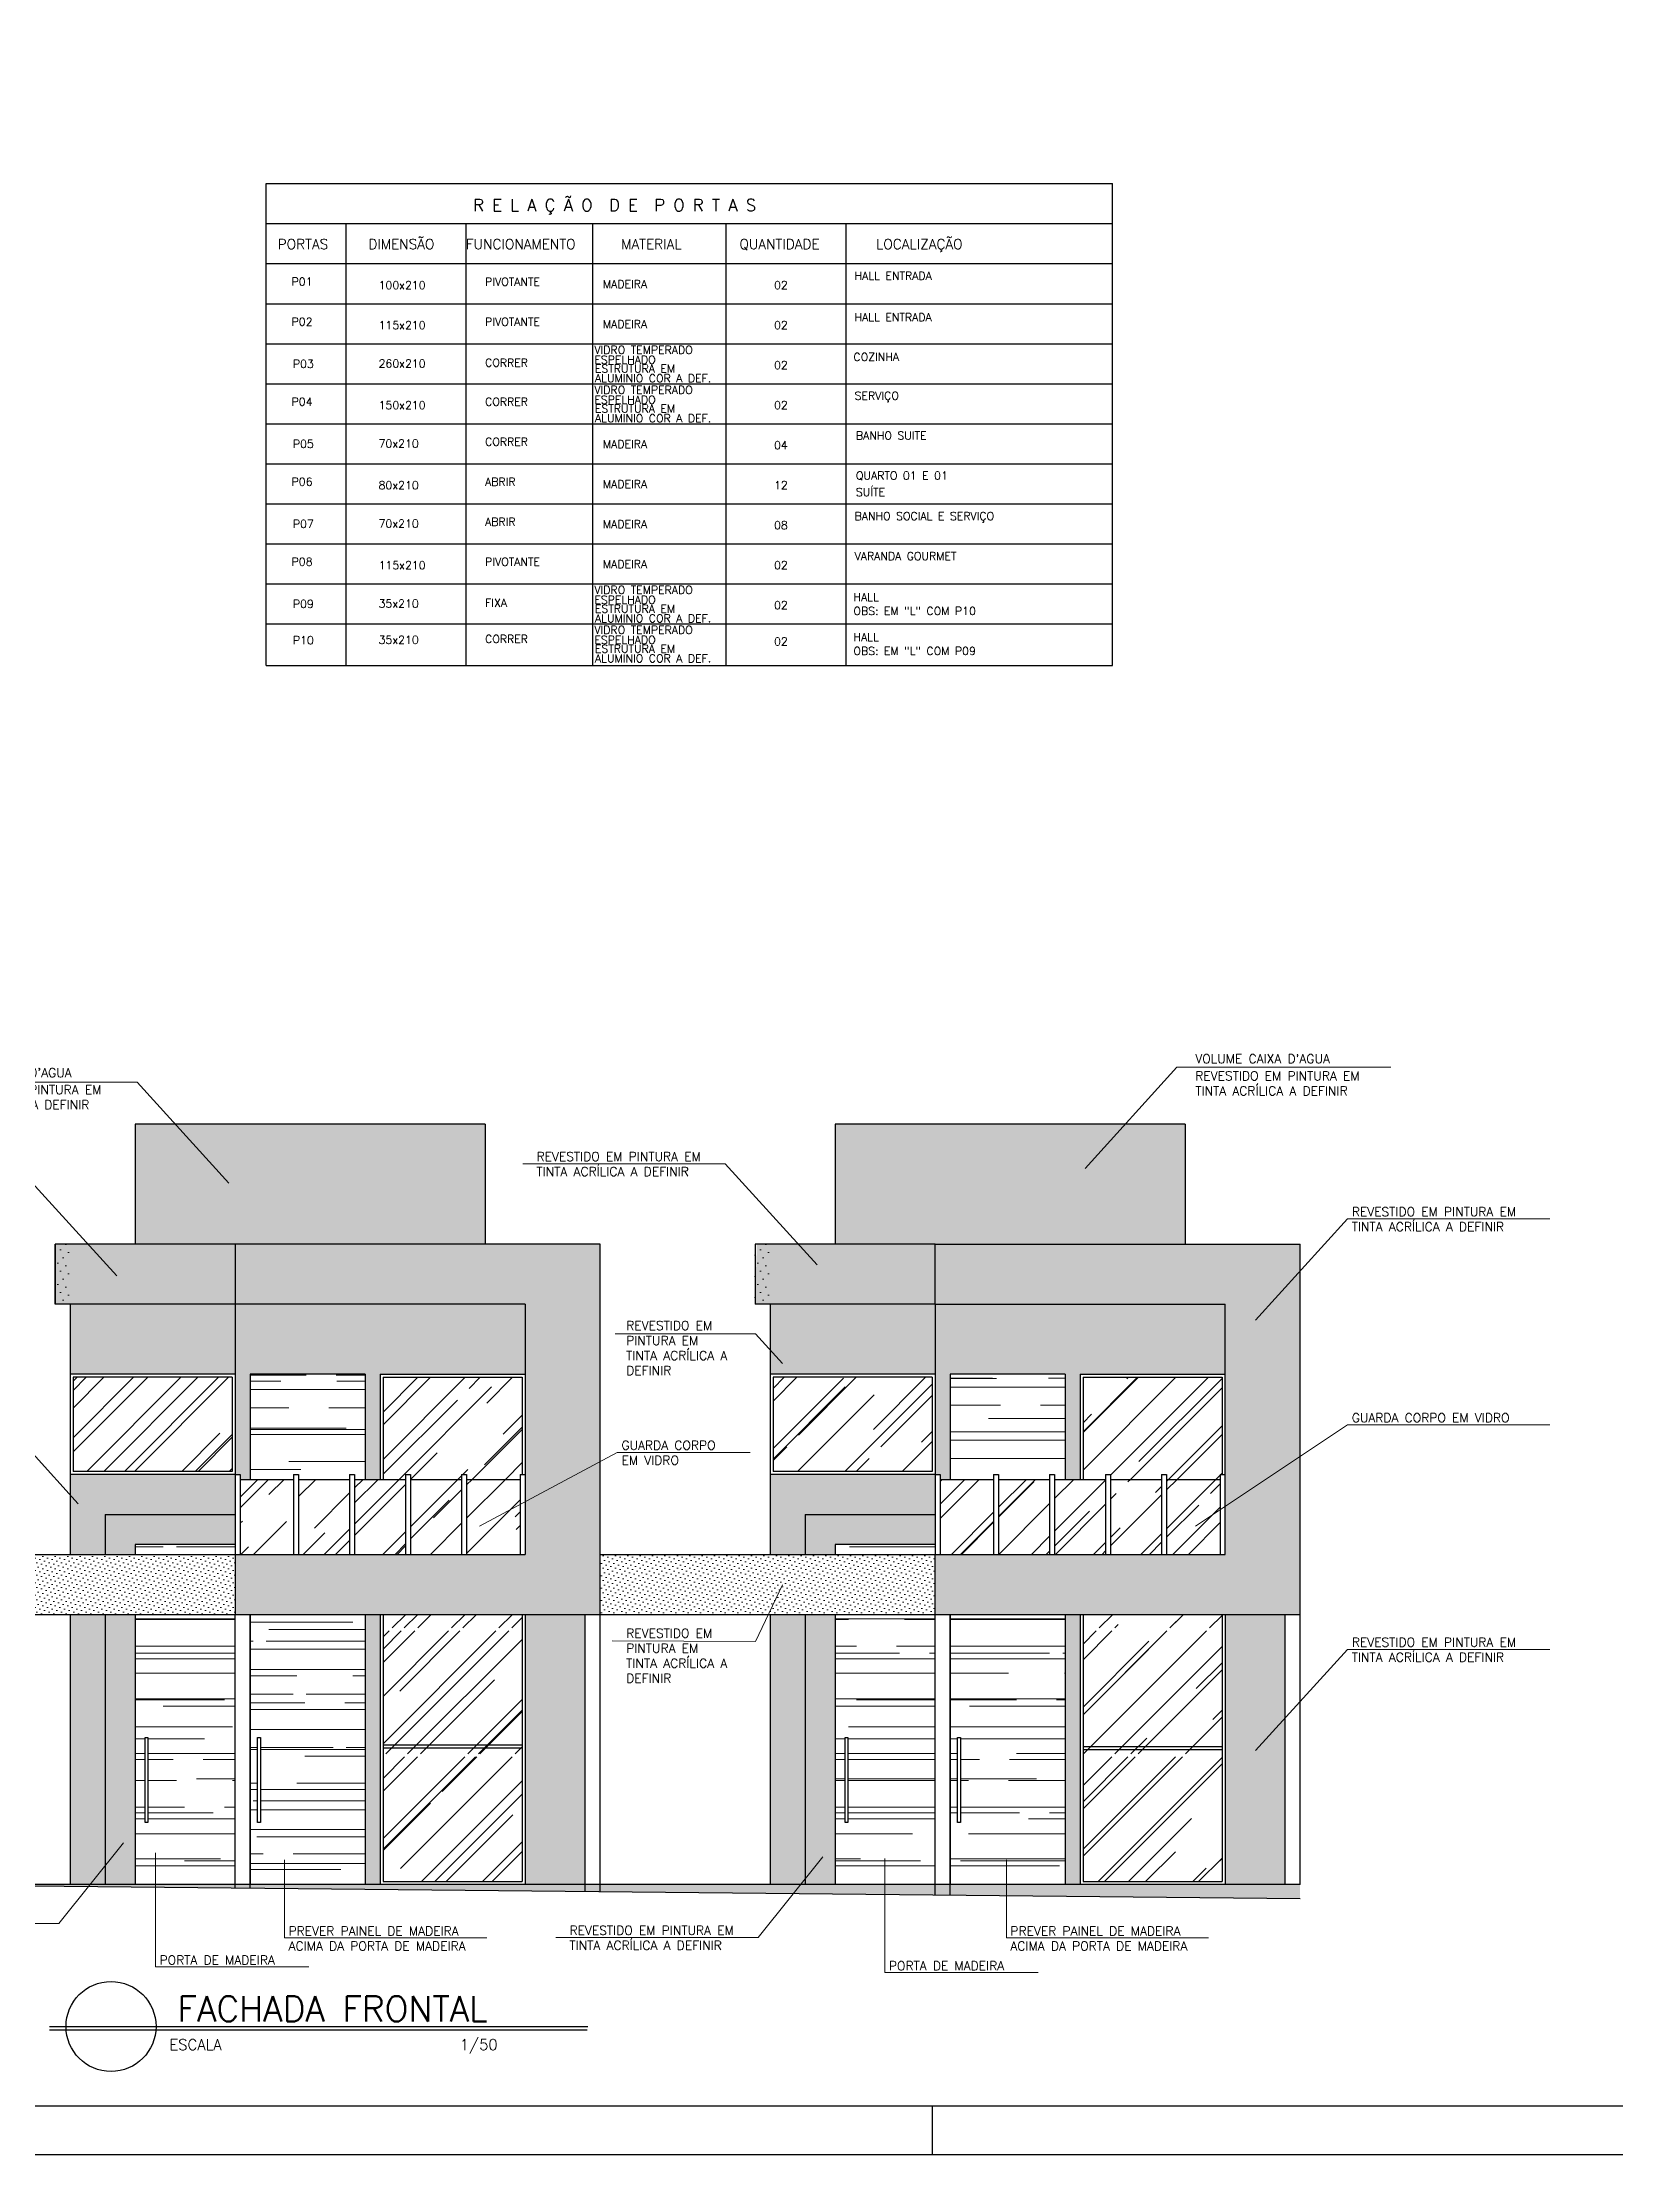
# Model space of a CAD drawing. Header units: inches. Extents: x 580771 to 672494, y 7715997 to 7829530.
# Drawn here: x 652107 to 653681, y 7725311 to 7727423 of the extents above; entities that cross this region are included whole.
import ezdxf

# ---------------------------------------------------------------- set-up
doc = ezdxf.new("R2010")
doc.units = ezdxf.units.IN
doc.header["$MEASUREMENT"] = 0
for name, color, linetype in [('02', 2, 'Continuous'), ('1-ARQ-A', 1, 'Continuous'), ('1-ARQ-B', 2, 'Continuous'), ('1-ARQ-D', 4, 'Continuous'), ('Layer3', 3, 'Continuous'), ('Layer9', 94, 'Continuous'), ('NIVEL', 2, 'Continuous'), ('P-06', 6, 'Continuous'), ('P01', 1, 'Continuous'), ('P02', 2, 'Continuous'), ('P05', 5, 'Continuous'), ('SIMBOLOS', 2, 'Continuous')]:
    doc.layers.add(name, color=color, linetype=linetype)
doc.layers.add('ARQ-01', color=1, linetype='Continuous', lineweight=13)
doc.layers.add('LINHAS FINAS', color=1, linetype='Continuous', lineweight=9)
doc.styles.add('R80E50', font='romans.shx', dxfattribs={"height": 10})
doc.styles.add('ROMANS', font='romans', dxfattribs={"height": 0.2})
pattern_1 = [(45, (-32474.358, -27404.398), (-1.988737822, 5.9662134663), [0, -5.625])]
pattern_2 = [(0, (17901.367, -36513.61), (88, 40), [600, -80, 200, -40]), (0, (17954.567, -36493.61), (-40, 53.2), [120, -13.2, 240, -30]), (0, (17921.367, -36479.61), (208, 26.8), [320, -56, 160, -40])]
pattern_3 = [(45, (113546.015, -83751.8394), (-2.6516504294, 7.954951288), [0, -7.5])]
pattern_4 = [(45, (-32474.36, -27404.4), (42.42640687, 113.137085), [750, -100, 250, -50]), (45, (-32445.01, -27339.7), (-82.37794, 11.6672619), [150, -16.5, 300, -37.5]), (45, (-32486.732, -27356.67), (160.15968594, 207.53584028), [400, -70, 200, -50])]

# ---------------------------------------------------------------- blocks, each defined once
blk = doc.blocks.new('A0')
at = {"color": 0}
blk.add_lwpolyline([(2.5, 1), (2.5, 83.1), (117.9, 83.1), (117.9, 1)], close=True, dxfattribs=at)
at = {"layer": 'P02'}
blk.add_lwpolyline([(0, 0), (0, 84.1), (118.9, 84.1), (118.9, 0)], close=True, dxfattribs=at)
blk.add_lwpolyline([(44.9, 1), (44.9, 0)], dxfattribs=at)

msp = doc.modelspace()

# ---------------------------------------------------------------- hatches: boundary and pattern name
at = {"layer": 'ARQ-01'}
h = msp.add_hatch(dxfattribs=at)
h.set_pattern_fill('DOTS', color=256, scale=140, angle=45, style=0)
h.set_pattern_definition([(45, (113546.015, -83751.8394), (-3.093592168, 9.280776503), [0, -8.75])])
h.paths.add_polyline_path([(652550.123, 7726340.782), (652200.123, 7726340.782), (652200.123, 7726220.782), (652300.123, 7726220.782), (652550.123, 7726220.782)])
h.paths.add_polyline_path([(653250.123, 7726340.782), (652900.123, 7726340.782), (652900.123, 7726220.782), (653000.123, 7726220.782), (653250.123, 7726220.782)])
h = msp.add_hatch(dxfattribs=at)
h.set_pattern_fill('DOTS', color=256, scale=90, angle=45, style=0)
h.set_pattern_definition(pattern_1)
h.paths.add_polyline_path([(652300.123, 7726220.782), (652120.123, 7726220.782), (652120.123, 7726160.782), (652300.123, 7726160.782)])
h.paths.add_polyline_path([(653000.123, 7726220.782), (652821.857, 7726220.782), (652820.123, 7726160.782), (653000.123, 7726160.782)])
h = msp.add_hatch(dxfattribs=at)
h.set_pattern_fill('DOTS', color=256, scale=120, angle=45, style=0)
h.set_pattern_definition(pattern_3)
h.paths.add_polyline_path([(652135.123, 7726220.782), (652120.123, 7726220.782), (652120.123, 7726160.782), (652135.123, 7726160.782)])
h.paths.add_polyline_path([(652835.123, 7726220.782), (652820.123, 7726220.782), (652820.123, 7726160.782), (652835.123, 7726160.782)])
h = msp.add_hatch(dxfattribs=at)
h.set_pattern_fill('DOTS', color=256, scale=50, angle=45, style=0)
h.set_pattern_definition([(45, (113546.0148, -83751.8394), (-1.1048543456, 3.3145630368), [0, -3.125])])
h.paths.add_polyline_path([(652665.123, 7726220.782), (652300.123, 7726220.782), (652300.123, 7726160.782), (652590.123, 7726160.782), (652590.123, 7725910.782), (652300.123, 7725910.782), (652300.123, 7725850.782), (652665.123, 7725850.782)])
h = msp.add_hatch(dxfattribs=at)
h.set_pattern_fill('DOTS', color=256, scale=60, angle=45, style=0)
h.set_pattern_definition([(45, (113546.015, -83751.8394), (-1.3258252147, 3.9774756442), [0, -3.75])])
h.paths.add_polyline_path([(653365.123, 7726220.782), (653000.123, 7726220.782), (653000.123, 7726160.782), (653290.123, 7726160.782), (653290.123, 7725910.782), (653000.123, 7725910.782), (653000.123, 7725850.782), (653365.123, 7725850.782)])
h = msp.add_hatch(dxfattribs=at)
h.set_pattern_fill('DOTS', color=256, scale=120, angle=45, style=0)
h.set_pattern_definition(pattern_3)
h.paths.add_polyline_path([(652300.123, 7726160.782), (652135.123, 7726160.782), (652135.123, 7726090.782), (652300.123, 7726090.782)])
h.paths.add_polyline_path([(652300.123, 7725990.782), (652135.123, 7725990.782), (652135.123, 7725910.782), (652170.123, 7725910.782), (652170.123, 7725950.782), (652300.123, 7725950.782)])
h.paths.add_polyline_path([(652170.123, 7725850.782), (652135.123, 7725850.782), (652135.123, 7725580.782), (652170.123, 7725580.782)])
h.paths.add_polyline_path([(653000.123, 7726160.782), (652835.123, 7726160.782), (652835.123, 7726090.782), (653000.123, 7726090.782)])
h.paths.add_polyline_path([(653000.123, 7725990.782), (652835.123, 7725990.782), (652835.123, 7725910.782), (652870.123, 7725910.782), (652870.123, 7725950.782), (653000.123, 7725950.782)])
h.paths.add_polyline_path([(652870.123, 7725850.782), (652835.123, 7725850.782), (652835.123, 7725580.782), (652870.123, 7725580.782)])
h = msp.add_hatch(dxfattribs=at)
h.set_pattern_fill('DOTS', color=256, scale=90, angle=45, style=0)
h.set_pattern_definition(pattern_1)
h.paths.add_polyline_path([(652590.123, 7726160.782), (652300.123, 7726160.782), (652300.123, 7725990.782), (652305.123, 7725990.782), (652305.123, 7725985.782), (652315.123, 7725985.782), (652315.123, 7726090.782), (652430.123, 7726090.782), (652430.123, 7725985.782), (652445.123, 7725985.782), (652445.123, 7726090.782), (652590.123, 7726090.782)])
h.paths.add_polyline_path([(652650.123, 7725850.782), (652590.123, 7725850.782), (652590.123, 7725580.782), (652650.123, 7725580.782)])
h.paths.add_polyline_path([(652445.123, 7725850.782), (652430.123, 7725850.782), (652430.123, 7725580.782), (652445.123, 7725580.782)])
h.paths.add_polyline_path([(653290.123, 7726160.782), (653000.123, 7726160.782), (653000.123, 7725990.782), (653005.123, 7725990.782), (653005.123, 7725985.782), (653015.123, 7725985.782), (653015.123, 7726090.782), (653130.123, 7726090.782), (653130.123, 7725985.782), (653145.123, 7725985.782), (653145.123, 7726090.782), (653290.123, 7726090.782)])
h.paths.add_polyline_path([(653350.123, 7725850.782), (653290.123, 7725850.782), (653290.123, 7725580.782), (653350.123, 7725580.782)])
h.paths.add_polyline_path([(653145.123, 7725850.782), (653130.123, 7725850.782), (653130.123, 7725580.782), (653145.123, 7725580.782)])
h = msp.add_hatch(dxfattribs=at)
h.set_pattern_fill('DOTS', color=256, scale=90, angle=45, style=0)
h.set_pattern_definition([(45, (113546.015, -83751.8394), (-1.988737822, 5.9662134663), [0, -5.625])])
h.paths.add_polyline_path([(652200.123, 7725850.782), (652170.123, 7725850.782), (652170.123, 7725580.782), (652200.123, 7725580.782)])
h.paths.add_polyline_path([(652300.123, 7725950.782), (652170.123, 7725950.782), (652170.123, 7725910.782), (652200.123, 7725910.782), (652200.123, 7725920.782), (652300.123, 7725920.782)])
h.paths.add_polyline_path([(652900.123, 7725850.782), (652870.123, 7725850.782), (652870.123, 7725580.782), (652900.123, 7725580.782)])
h.paths.add_polyline_path([(653000.123, 7725950.782), (652870.123, 7725950.782), (652870.123, 7725910.782), (652900.123, 7725910.782), (652900.123, 7725920.782), (653000.123, 7725920.782)])
h = msp.add_hatch(dxfattribs=at)
h.set_pattern_fill('DOTS', color=256, scale=70, angle=45, style=0)
h.set_pattern_definition([(45, (113546.015, -83751.8394), (-1.5467960838, 4.6403882515), [0, -4.375])])
h.paths.add_polyline_path([(652300.123, 7725910.782), (651950.123, 7725910.782), (651950.123, 7725850.782), (652300.123, 7725850.782)])
h = msp.add_hatch(dxfattribs=at)
h.set_pattern_fill('DOTS', color=256, scale=70, angle=45, style=0)
h.set_pattern_definition([(45, (-32474.358, -27404.398), (-1.5467960838, 4.6403882515), [0, -4.375])])
h.paths.add_polyline_path([(653000.123, 7725910.782), (652665.123, 7725910.782), (652665.123, 7725850.782), (653000.123, 7725850.782)])
at = {"layer": 'Layer9'}
h = msp.add_hatch(dxfattribs=at)
h.set_pattern_fill('AR-SAND,_O', color=256)
h.set_pattern_definition([(37.5, (-32474.3579, -27404.3981), (-0.0629933581, 1.926823769), [0, -1.52, 0, -1.7, 0, -1.625]), (7.5, (-32474.358, -27404.3981), (1.7697767053, 2.8221460652), [0, -0.82, 0, -1.37, 0, -0.525]), (327.5, (-32475.5879, -27404.3981), (3.11414186175, 0.00565905354), [0, -0.5, 0, -1.8, 0, -2.35]), (317.5, (-32475.588, -27404.3981), (3.0061266046, 0.8776755649), [0, -0.25, 0, -1.18, 0, -1.35])])
h.paths.add_polyline_path([(652300.123, 7725580.782), (651950.123, 7725580.782), (652300.123, 7725577.319)])
h.paths.add_polyline_path([(652315.123, 7725580.782), (652300.123, 7725580.782), (652300.123, 7725577.319), (652315.123, 7725577.171)])
h = msp.add_hatch(dxfattribs=at)
h.set_pattern_fill('AR-SAND,_O', color=256)
h.set_pattern_definition([(37.5, (158295.2202, -93809.9963), (-0.0629933581, 1.926823769), [0, -1.52, 0, -1.7, 0, -1.625]), (7.5, (158295.2202, -93809.9963), (1.7697767053, 2.8221460652), [0, -0.82, 0, -1.37, 0, -0.525]), (327.5, (158293.9902, -93809.9963), (3.11414186175, 0.00565905354), [0, -0.5, 0, -1.8, 0, -2.35]), (317.5, (158293.9902, -93809.9963), (3.0061266046, 0.8776755649), [0, -0.25, 0, -1.18, 0, -1.35])])
h.paths.add_polyline_path([(653365.123, 7725580.782), (653015.123, 7725580.782), (653015.123, 7725570.245), (653365.123, 7725566.782)])
h.paths.add_polyline_path([(653015.123, 7725580.782), (653000.123, 7725580.782), (653000.123, 7725570.394), (653015.123, 7725570.245)])
h.paths.add_polyline_path([(653000.123, 7725580.782), (652665.123, 7725580.782), (652665.123, 7725573.708), (653000.123, 7725570.394)])
h.paths.add_polyline_path([(652665.123, 7725580.782), (652650.123, 7725580.782), (652650.123, 7725573.856), (652665.123, 7725573.708)])
h.paths.add_polyline_path([(652650.123, 7725580.782), (652315.123, 7725580.782), (652315.123, 7725577.171), (652650.123, 7725573.856)])
at = {"layer": 'LINHAS FINAS'}
h = msp.add_hatch(dxfattribs=at)
h.set_pattern_fill('AR-RROOF', color=256, scale=50, angle=45, style=0)
h.set_pattern_definition(pattern_4)
h.paths.add_polyline_path([(653287.123, 7726087.782), (653148.123, 7726087.782), (653148.123, 7725985.782), (653170.623, 7725985.782), (653170.623, 7725990.782), (653175.623, 7725990.782), (653175.623, 7725985.782), (653226.623, 7725985.782), (653226.623, 7725990.782), (653231.623, 7725990.782), (653231.623, 7725985.782), (653285.123, 7725985.782), (653285.123, 7725990.782), (653287.123, 7725990.782)])
h.paths.add_polyline_path([(653287.123, 7725850.782), (653148.123, 7725850.782), (653148.123, 7725837.282), (653287.123, 7725837.282)])
h.paths.add_polyline_path([(653287.123, 7725834.282), (653148.123, 7725834.282), (653148.123, 7725711.282), (653287.123, 7725711.282)])
h.paths.add_polyline_path([(653287.123, 7725708.282), (653148.123, 7725708.282), (653148.123, 7725583.782), (653287.123, 7725583.782)])
h.paths.add_polyline_path([(652997.123, 7726087.782), (652838.123, 7726087.782), (652838.123, 7725993.782), (652997.123, 7725993.782)])
h.paths.add_polyline_path([(652587.123, 7726087.782), (652448.123, 7726087.782), (652448.123, 7725985.782), (652470.623, 7725985.782), (652470.623, 7725990.782), (652475.623, 7725990.782), (652475.623, 7725985.782), (652526.623, 7725985.782), (652526.623, 7725990.782), (652531.623, 7725990.782), (652531.623, 7725985.782), (652585.123, 7725985.782), (652585.123, 7725990.782), (652587.123, 7725990.782)])
h.paths.add_polyline_path([(652297.123, 7726087.782), (652138.123, 7726087.782), (652138.123, 7725993.782), (652297.123, 7725993.782)])
h.paths.add_polyline_path([(652587.123, 7725850.782), (652448.123, 7725850.782), (652448.123, 7725837.282), (652587.123, 7725837.282)])
h.paths.add_polyline_path([(652587.123, 7725834.282), (652448.123, 7725834.282), (652448.123, 7725711.282), (652587.123, 7725711.282)])
h.paths.add_polyline_path([(652587.123, 7725708.282), (652448.123, 7725708.282), (652448.123, 7725583.782), (652587.123, 7725583.782)])
h = msp.add_hatch(dxfattribs=at)
h.set_pattern_fill('AR-RROOF', color=256, scale=40, style=0)
h.set_pattern_definition([(0, (-32474.358, -27404.4), (88, 40), [600, -80, 200, -40]), (0, (-32421.16, -27384.4), (-40, 53.2), [120, -13.2, 240, -30]), (0, (-32454.358, -27370.398), (208, 26.8), [320, -56, 160, -40])])
h.paths.add_polyline_path([(652430.123, 7726090.782), (652315.123, 7726090.782), (652315.123, 7725985.782), (652358.623, 7725985.782), (652358.623, 7725990.782), (652363.623, 7725990.782), (652363.623, 7725985.782), (652414.623, 7725985.782), (652414.623, 7725990.782), (652419.623, 7725990.782), (652419.623, 7725985.782), (652430.123, 7725985.782)])
h.paths.add_polyline_path([(652430.123, 7725850.782), (652315.123, 7725850.782), (652315.123, 7725580.782), (652430.123, 7725580.782)])
h.paths.add_polyline_path([(652325.391, 7725727.712), (652325.391, 7725642.567), (652322.598, 7725642.567), (652322.598, 7725727.712)], flags=16)
h = msp.add_hatch(dxfattribs=at)
h.set_pattern_fill('AR-RROOF', color=256, scale=40, style=0)
h.set_pattern_definition(pattern_2)
h.paths.add_polyline_path([(653130.123, 7726090.782), (653015.123, 7726090.782), (653015.123, 7725985.782), (653058.623, 7725985.782), (653058.623, 7725990.782), (653063.623, 7725990.782), (653063.623, 7725985.782), (653114.623, 7725985.782), (653114.623, 7725990.782), (653119.623, 7725990.782), (653119.623, 7725985.782), (653130.123, 7725985.782)])
h.paths.add_polyline_path([(653130.123, 7725850.782), (653015.123, 7725850.782), (653015.123, 7725580.782), (653130.123, 7725580.782)])
h.paths.add_polyline_path([(653025.391, 7725727.712), (653025.391, 7725642.567), (653022.598, 7725642.567), (653022.598, 7725727.712)], flags=16)
h = msp.add_hatch(dxfattribs=at)
h.set_pattern_fill('AR-RROOF', color=256, scale=50, angle=45, style=0)
h.set_pattern_definition(pattern_4)
h.paths.add_polyline_path([(652358.623, 7725985.782), (652305.123, 7725985.782), (652305.123, 7725910.782), (652358.623, 7725910.782)])
h.paths.add_polyline_path([(652414.623, 7725985.782), (652363.623, 7725985.782), (652363.623, 7725910.782), (652414.623, 7725910.782)])
h.paths.add_polyline_path([(652470.623, 7725985.782), (652419.623, 7725985.782), (652419.623, 7725910.782), (652470.623, 7725910.782)])
h.paths.add_polyline_path([(652526.623, 7725985.782), (652475.623, 7725985.782), (652475.623, 7725910.782), (652526.623, 7725910.782)])
h.paths.add_polyline_path([(652585.123, 7725985.782), (652531.623, 7725985.782), (652531.623, 7725910.782), (652585.123, 7725910.782)])
h = msp.add_hatch(dxfattribs=at)
h.set_pattern_fill('AR-RROOF', color=256, scale=50, angle=45, style=0)
h.set_pattern_definition(pattern_4)
h.paths.add_polyline_path([(653285.123, 7725985.782), (653231.623, 7725985.782), (653231.623, 7725910.782), (653285.123, 7725910.782)])
h.paths.add_polyline_path([(653226.623, 7725985.782), (653175.623, 7725985.782), (653175.623, 7725910.782), (653226.623, 7725910.782)])
h.paths.add_polyline_path([(653170.623, 7725985.782), (653119.623, 7725985.782), (653119.623, 7725910.782), (653170.623, 7725910.782)])
h.paths.add_polyline_path([(653114.623, 7725985.782), (653063.623, 7725985.782), (653063.623, 7725910.782), (653114.623, 7725910.782)])
h.paths.add_polyline_path([(653058.623, 7725985.782), (653005.123, 7725985.782), (653005.123, 7725910.782), (653058.623, 7725910.782)])
h = msp.add_hatch(dxfattribs=at)
h.set_pattern_fill('AR-RROOF', color=256, scale=40, style=0)
h.set_pattern_definition(pattern_2)
h.paths.add_polyline_path([(653000.123, 7725920.782), (652900.123, 7725920.782), (652900.123, 7725910.782), (653000.123, 7725910.782)])
h.paths.add_polyline_path([(653000.123, 7725850.782), (652900.123, 7725850.782), (652900.123, 7725580.782), (653000.123, 7725580.782)])
h.paths.add_polyline_path([(652912.852, 7725727.712), (652912.852, 7725642.567), (652910.059, 7725642.567), (652910.059, 7725727.712)], flags=16)
h.paths.add_polyline_path([(652300.123, 7725850.782), (652200.123, 7725850.782), (652200.123, 7725580.782), (652300.123, 7725580.782)])
h.paths.add_polyline_path([(652212.852, 7725727.712), (652212.852, 7725642.567), (652210.059, 7725642.567), (652210.059, 7725727.712)], flags=16)
h.paths.add_polyline_path([(652300.123, 7725920.782), (652200.123, 7725920.782), (652200.123, 7725910.782), (652300.123, 7725910.782)])

# ---------------------------------------------------------------- linework, layer by layer
at = {"layer": '1-ARQ-A'}
for p, q in [((652114.611, 7725438.797), (652652.846, 7725438.797)), ((652114.611, 7725435.546), (652652.337, 7725435.546))]:
    msp.add_line(p, q, dxfattribs=at)
msp.add_circle((652176.01, 7725438.797), 45, dxfattribs=at)
at = {"layer": 'Layer3'}
for p, q in [((652300.123, 7726220.782), (652300.123, 7726160.782)), ((652170.123, 7725950.782), (652170.123, 7725910.782)), ((652170.123, 7725950.782), (652300.123, 7725950.782)), ((652870.123, 7725950.782), (652870.123, 7725910.782)), ((652870.123, 7725950.782), (653000.123, 7725950.782)), ((652200.123, 7725920.782), (652200.123, 7725910.782)), ((652300.123, 7725920.782), (652200.123, 7725920.782)), ((652900.123, 7725920.782), (652900.123, 7725910.782)), ((653000.123, 7725920.782), (652900.123, 7725920.782)), ((652170.123, 7725850.782), (652170.123, 7725580.782)), ((652200.123, 7725850.782), (652200.123, 7725580.782)), ((652870.123, 7725850.782), (652870.123, 7725580.782)), ((652900.123, 7725850.782), (652900.123, 7725580.782))]:
    msp.add_line(p, q, dxfattribs=at)
at = {"layer": 'LINHAS FINAS', "lineweight": 5}
for points in [[(653150.133, 7726296.638), (653241.948, 7726397.736), (653455.74, 7726397.736)], [(652293.865, 7726281.782), (652202.05, 7726382.88), (651999.748, 7726382.88)], [(652181.707, 7726189.186), (652089.892, 7726290.284), (651887.589, 7726290.284)], [(652882.046, 7726200.276), (652790.231, 7726301.374), (652587.928, 7726301.374)], [(653320.716, 7726145.032), (653412.53, 7726246.13), (653614.833, 7726246.13)], [(652847.608, 7726101.645), (652820.611, 7726131.372), (652680.264, 7726131.372)], [(652143.229, 7725961.427), (652051.414, 7726062.525), (651849.111, 7726062.525)], [(653260.579, 7725939.114), (653412.53, 7726040.212), (653614.833, 7726040.212)], [(652544.616, 7725939.114), (652682.178, 7726012.739), (652815.271, 7726012.739)], [(652847.608, 7725880.357), (652820.611, 7725823.741), (652677.348, 7725824.209)], [(653320.716, 7725714.727), (653412.53, 7725815.825), (653614.833, 7725815.825)], [(652188.432, 7725622.543), (652123.922, 7725541.908), (651921.619, 7725541.908)], [(652220.541, 7725612.55), (652220.541, 7725498.432), (652373.769, 7725498.432)], [(652887.742, 7725608.339), (652823.232, 7725527.704), (652620.929, 7725527.704)], [(652349.572, 7725605.498), (652349.572, 7725527.515), (652551.875, 7725527.515)], [(652949.908, 7725606.863), (652949.908, 7725492.745), (653103.136, 7725492.745)], [(653071.414, 7725605.498), (653071.414, 7725527.515), (653273.717, 7725527.515)]]:
    msp.add_lwpolyline(points, dxfattribs=at)
at = {"layer": 'NIVEL'}
for p, q in [((652119.863, 7726220.782), (652119.863, 7726160.782)), ((652300.123, 7726220.782), (652120.123, 7726220.782)), ((653000.123, 7726220.782), (652820.123, 7726220.782)), ((652820.123, 7726220.782), (652820.123, 7726160.782)), ((652300.123, 7726160.782), (652120.123, 7726160.782)), ((652135.123, 7726160.782), (652135.123, 7725910.782)), ((652300.123, 7726160.782), (652300.123, 7725910.782)), ((653000.123, 7726160.782), (652820.123, 7726160.782)), ((652835.123, 7726160.782), (652835.123, 7725910.782)), ((653000.123, 7726160.782), (653000.123, 7725910.782)), ((652300.123, 7726090.782), (652135.123, 7726090.782)), ((652297.123, 7726087.782), (652138.123, 7726087.782)), ((652138.123, 7726087.782), (652138.123, 7725993.782)), ((652297.123, 7726087.782), (652297.123, 7725993.782)), ((652315.123, 7726090.782), (652315.123, 7725985.782)), ((652430.123, 7726090.782), (652315.123, 7726090.782)), ((652430.123, 7726090.782), (652430.123, 7725985.782)), ((652445.123, 7726090.782), (652445.123, 7725985.782)), ((652445.123, 7726090.782), (652590.123, 7726090.782)), ((652448.123, 7726087.782), (652448.123, 7725985.782)), ((652448.123, 7726087.782), (652587.123, 7726087.782)), ((652587.123, 7726087.782), (652587.123, 7725990.782)), ((653000.123, 7726090.782), (652835.123, 7726090.782)), ((652997.123, 7726087.782), (652838.123, 7726087.782)), ((652838.123, 7726087.782), (652838.123, 7725993.782)), ((652997.123, 7726087.782), (652997.123, 7725993.782)), ((653015.123, 7726090.782), (653015.123, 7725985.782)), ((653130.123, 7726090.782), (653015.123, 7726090.782)), ((653130.123, 7726090.782), (653130.123, 7725985.782)), ((653145.123, 7726090.782), (653145.123, 7725985.782)), ((653145.123, 7726090.782), (653290.123, 7726090.782)), ((653148.123, 7726087.782), (653148.123, 7725985.782)), ((653148.123, 7726087.782), (653287.123, 7726087.782)), ((653287.123, 7726087.782), (653287.123, 7725990.782)), ((652300.123, 7725990.782), (652135.123, 7725990.782)), ((652297.123, 7725993.782), (652138.123, 7725993.782)), ((653000.123, 7725990.782), (652835.123, 7725990.782)), ((652997.123, 7725993.782), (652838.123, 7725993.782)), ((652135.123, 7725850.782), (652135.123, 7725580.782)), ((652430.123, 7725850.782), (652430.123, 7725580.782)), ((652445.123, 7725850.782), (652445.123, 7725580.782)), ((652448.123, 7725850.782), (652448.123, 7725583.782)), ((652587.123, 7725850.782), (652587.123, 7725583.782)), ((652590.123, 7725850.782), (652590.123, 7725580.782)), ((652835.123, 7725850.782), (652835.123, 7725580.782)), ((653130.123, 7725850.782), (653130.123, 7725580.782)), ((653145.123, 7725850.782), (653145.123, 7725580.782)), ((653148.123, 7725850.782), (653148.123, 7725583.782)), ((653287.123, 7725850.782), (653287.123, 7725583.782)), ((653290.123, 7725850.782), (653290.123, 7725580.782)), ((652448.123, 7725720.282), (652587.123, 7725720.282)), ((652448.123, 7725717.282), (652587.123, 7725717.282)), ((653148.123, 7725718.782), (653287.123, 7725718.782)), ((653148.123, 7725715.782), (653287.123, 7725715.782)), ((653365.123, 7725580.782), (651950.123, 7725580.782)), ((652448.123, 7725583.782), (652587.123, 7725583.782)), ((653148.123, 7725583.782), (653287.123, 7725583.782))]:
    msp.add_line(p, q, dxfattribs=at)
at = {"layer": 'NIVEL', "color": 4}
for p, q in [((652300.123, 7725990.782), (652305.123, 7725990.782)), ((652305.123, 7725990.782), (652305.123, 7725910.782)), ((652358.623, 7725990.782), (652363.623, 7725990.782)), ((652358.623, 7725990.782), (652358.623, 7725910.782)), ((652363.623, 7725990.782), (652363.623, 7725910.782)), ((652414.623, 7725990.782), (652419.623, 7725990.782)), ((652414.623, 7725990.782), (652414.623, 7725910.782)), ((652419.623, 7725990.782), (652419.623, 7725910.782)), ((652470.623, 7725990.782), (652475.623, 7725990.782)), ((652470.623, 7725990.782), (652470.623, 7725910.782)), ((652475.623, 7725990.782), (652475.623, 7725910.782)), ((652526.623, 7725990.782), (652531.623, 7725990.782)), ((652526.623, 7725990.782), (652526.623, 7725910.782)), ((652531.623, 7725990.782), (652531.623, 7725910.782)), ((652585.123, 7725990.782), (652590.123, 7725990.782)), ((652585.123, 7725990.782), (652585.123, 7725910.782)), ((653000.123, 7725990.782), (653005.123, 7725990.782)), ((653005.123, 7725990.782), (653005.123, 7725910.782)), ((653058.623, 7725990.782), (653063.623, 7725990.782)), ((653058.623, 7725990.782), (653058.623, 7725910.782)), ((653063.623, 7725990.782), (653063.623, 7725910.782)), ((653114.623, 7725990.782), (653119.623, 7725990.782)), ((653114.623, 7725990.782), (653114.623, 7725910.782)), ((653119.623, 7725990.782), (653119.623, 7725910.782)), ((653170.623, 7725990.782), (653175.623, 7725990.782)), ((653170.623, 7725990.782), (653170.623, 7725910.782)), ((653175.623, 7725990.782), (653175.623, 7725910.782)), ((653226.623, 7725990.782), (653231.623, 7725990.782)), ((653226.623, 7725990.782), (653226.623, 7725910.782)), ((653231.623, 7725990.782), (653231.623, 7725910.782)), ((653285.123, 7725990.782), (653290.123, 7725990.782)), ((653285.123, 7725990.782), (653285.123, 7725910.782)), ((652305.123, 7725985.782), (652358.623, 7725985.782)), ((652363.623, 7725985.782), (652414.623, 7725985.782)), ((652419.623, 7725985.782), (652470.623, 7725985.782)), ((652475.623, 7725985.782), (652526.623, 7725985.782)), ((652531.623, 7725985.782), (652585.123, 7725985.782)), ((653005.123, 7725985.782), (653058.623, 7725985.782)), ((653063.623, 7725985.782), (653114.623, 7725985.782)), ((653119.623, 7725985.782), (653170.623, 7725985.782)), ((653175.623, 7725985.782), (653226.623, 7725985.782)), ((653231.623, 7725985.782), (653285.123, 7725985.782)), ((651950.123, 7725910.782), (652300.123, 7725910.782)), ((652665.123, 7725910.782), (653000.123, 7725910.782)), ((651950.123, 7725850.782), (652300.123, 7725850.782)), ((652665.123, 7725850.782), (653000.123, 7725850.782))]:
    msp.add_line(p, q, dxfattribs=at)
at = {"layer": 'NIVEL'}
for points in [[(652210.059, 7725727.712), (652212.852, 7725727.712), (652212.852, 7725642.567), (652210.059, 7725642.567)], [(652322.598, 7725727.712), (652325.391, 7725727.712), (652325.391, 7725642.567), (652322.598, 7725642.567)], [(652910.059, 7725727.712), (652912.852, 7725727.712), (652912.852, 7725642.567), (652910.059, 7725642.567)], [(653022.598, 7725727.712), (653025.391, 7725727.712), (653025.391, 7725642.567), (653022.598, 7725642.567)]]:
    msp.add_lwpolyline(points, close=True, dxfattribs=at)
at = {"layer": 'P-06'}
for p, q in [((652665.123, 7726220.782), (652300.123, 7726220.782)), ((652665.123, 7725850.782), (652665.123, 7726220.782)), ((652590.123, 7726160.782), (652300.123, 7726160.782)), ((652590.123, 7726160.782), (652590.123, 7725910.782)), ((652300.123, 7725910.782), (652300.123, 7725850.782)), ((652300.123, 7725910.782), (652590.123, 7725910.782)), ((652300.123, 7725850.782), (652665.123, 7725850.782)), ((652300.123, 7725577.171), (652300.123, 7725850.782)), ((652315.123, 7725850.782), (652315.123, 7725580.782)), ((652315.123, 7725577.171), (652315.123, 7725850.782)), ((652650.123, 7725573.856), (652650.123, 7725850.782)), ((652665.123, 7725573.708), (652665.123, 7725850.782)), ((653000.123, 7725570.394), (653000.123, 7725850.782)), ((653015.123, 7725850.782), (653015.123, 7725580.782)), ((653015.123, 7725570.245), (653015.123, 7725850.782)), ((653350.123, 7725580.782), (653350.123, 7725850.782)), ((653365.123, 7725580.782), (653365.123, 7725850.782)), ((651950.123, 7725580.782), (653365.123, 7725566.782))]:
    msp.add_line(p, q, dxfattribs=at)
at = {"layer": 'P01'}
for p, q in [((652200.123, 7726340.782), (652200.123, 7726220.782)), ((652550.123, 7726340.782), (652200.123, 7726340.782)), ((652550.123, 7726340.782), (652550.123, 7726220.782)), ((652900.123, 7726340.782), (652900.123, 7726220.782)), ((653250.123, 7726340.782), (652900.123, 7726340.782)), ((653250.123, 7726340.782), (653250.123, 7726220.782)), ((652120.123, 7726220.782), (652120.123, 7726160.782)), ((652135.123, 7726220.782), (652120.123, 7726220.782)), ((652820.123, 7726220.782), (652820.123, 7726160.782)), ((652835.123, 7726220.782), (652820.123, 7726220.782)), ((652135.123, 7726160.782), (652120.123, 7726160.782)), ((652835.123, 7726160.782), (652820.123, 7726160.782))]:
    msp.add_line(p, q, dxfattribs=at)
at = {"layer": 'P05'}
for p, q in [((653000.123, 7726160.782), (653000.123, 7726220.782)), ((653000.123, 7726220.782), (653365.123, 7726220.782)), ((653365.123, 7725850.782), (653365.123, 7726220.782)), ((653000.123, 7726160.782), (653290.123, 7726160.782)), ((653290.123, 7725910.782), (653290.123, 7726160.782)), ((653000.123, 7725910.782), (653290.123, 7725910.782)), ((653000.123, 7725850.782), (653000.123, 7725910.782)), ((653000.123, 7725850.782), (653365.123, 7725850.782))]:
    msp.add_line(p, q, dxfattribs=at)
at = {"layer": 'SIMBOLOS', "color": 2, "linetype": 'Continuous'}
for p, q in [((652331.047, 7726799.35), (652331.047, 7727281.162)), ((652331.047, 7727281.162), (653177.516, 7727281.162)), ((653177.516, 7726799.35), (653177.516, 7727281.162)), ((652331.047, 7726799.35), (653177.516, 7726799.35))]:
    msp.add_line(p, q, dxfattribs=at)
at = {"layer": 'SIMBOLOS', "color": 1, "linetype": 'Continuous'}
for p, q in [((652331.047, 7727241.162), (652791.266, 7727241.162)), ((652411.047, 7726799.35), (652411.047, 7727241.162)), ((652531.047, 7726799.35), (652531.047, 7727241.162)), ((652657.918, 7726799.35), (652657.918, 7727241.162)), ((652791.266, 7726799.35), (652791.266, 7727241.162)), ((652791.266, 7727241.162), (653177.516, 7727241.162)), ((652911.266, 7726799.35), (652911.266, 7727241.162)), ((652331.047, 7727201.162), (653177.516, 7727201.162)), ((652331.047, 7727161.162), (653177.516, 7727161.162)), ((652331.047, 7727121.162), (653177.516, 7727121.162)), ((652331.047, 7727081.162), (653177.516, 7727081.162)), ((652331.047, 7727041.162), (653177.516, 7727041.162)), ((652331.047, 7727001.162), (653177.516, 7727001.162)), ((652331.047, 7726961.162), (653177.516, 7726961.162)), ((652331.047, 7726921.162), (653177.516, 7726921.162)), ((652331.047, 7726881.162), (653177.516, 7726881.162)), ((652331.047, 7726841.162), (653177.516, 7726841.162))]:
    msp.add_line(p, q, dxfattribs=at)

# ---------------------------------------------------------------- block references
at = {"xscale": 48.51000000000931, "yscale": 48.51000000000931, "zscale": 48.51000000000931}
msp.add_blockref('A0', (650819.194, 7725310.562), dxfattribs=at)

# ---------------------------------------------------------------- texts
at = {"layer": '02', "char_height": 9, "attachment_point": 1, "style": 'R80E50'}
for s, insert, width in [("VOLUME CAIXA D'AGUA", (653260.343, 7726410.765), 226.61284), ("VOLUME CAIXA D'AGUA", (652002.083, 7726396.919), 226.61284), ('REVESTIDO EM PINTURA EM\\PTINTA ACRÍLICA A DEFINIR', (653260.343, 7726393.662), 226.61284), ('REVESTIDO EM PINTURA EM\\PTINTA ACRÍLICA A DEFINIR', (652002.083, 7726379.815), 226.61284), ('REVESTIDO EM PINTURA EM\\PTINTA ACRÍLICA A DEFINIR', (652601.52, 7726313.042), 226.61284), ('REVESTIDO EM PINTURA EM\\PTINTA ACRÍLICA A DEFINIR', (653416.86, 7726257.798), 226.61284), ('REVESTIDO EM PINTURA EM\\PTINTA ACRÍLICA A DEFINIR', (652691.226, 7726144.074), 116.39846), ('GUARDA CORPO EM VIDRO', (653416.86, 7726051.88), 226.61284), ('GUARDA CORPO\\PEM VIDRO', (652686.507, 7726024.407), 226.61284), ('REVESTIDO EM PINTURA EM\\PTINTA ACRÍLICA A DEFINIR', (652691.226, 7725836.443), 116.39846), ('REVESTIDO EM PINTURA EM\\PTINTA ACRÍLICA A DEFINIR', (653416.86, 7725827.493), 226.61284), ('PREVER PAINEL DE MADEIRA\\PACIMA DA PORTA DE MADEIRA', (652353.584, 7725538.74), 226.61284), ('REVESTIDO EM PINTURA EM\\PTINTA ACRÍLICA A DEFINIR', (652634.52, 7725539.372), 226.61284), ('PREVER PAINEL DE MADEIRA\\PACIMA DA PORTA DE MADEIRA', (653075.426, 7725538.74), 226.61284), ('PORTA DE MADEIRA', (652224.553, 7725509.658), 226.61284), ('PORTA DE MADEIRA', (652953.92, 7725503.97), 226.61284)]:
    msp.add_mtext(s, dxfattribs=dict(at, insert=insert, width=width))
at = {"layer": '1-ARQ-B', "linetype": 'Continuous', "style": 'ROMANS'}
msp.add_text('ESCALA                             1/50', height=10.8, dxfattribs=at).set_placement((652234.47, 7725415.28))
at = {"layer": '1-ARQ-D', "linetype": 'Continuous', "lineweight": 0, "style": 'ROMANS'}
msp.add_text('FACHADA FRONTAL', height=25.3125, dxfattribs=at).set_placement((652242.498, 7725443.849))
at = {"layer": 'SIMBOLOS', "color": 3, "linetype": 'Continuous', "style": 'ROMANS'}
for s, height, p in [('R E L A Ç Ã O  D E  P O R T A S  ', 12, (652538.266, 7727253.743)), ('PORTAS', 10, (652342.64, 7727215.709)), ('DIMENSÃO', 10, (652433.394, 7727215.709)), ('FUNCIONAMENTO', 10, (652530.922, 7727215.709)), ('MATERIAL', 10, (652686.251, 7727215.709)), ('QUANTIDADE', 10, (652804.496, 7727215.709)), ('LOCALIZAÇÃO', 10, (652941.043, 7727215.709))]:
    msp.add_text(s, height=height, dxfattribs=at).set_placement(p)
at = {"layer": 'SIMBOLOS', "color": 2, "linetype": 'Continuous', "style": 'ROMANS'}
for s, p in [('HALL ENTRADA', (652919.658, 7727185.026)), ('P01', (652356.62, 7727179.167)), ('100x210', (652443.631, 7727175.683)), ('PIVOTANTE', (652550.116, 7727179.12)), ('MADEIRA', (652667.946, 7727176.762)), ('02', (652839.044, 7727175.683)), ('HALL ENTRADA', (652919.584, 7727143.509)), ('P02', (652356.62, 7727139.167)), ('115x210', (652443.631, 7727135.683)), ('PIVOTANTE', (652550.116, 7727139.12)), ('MADEIRA', (652667.946, 7727136.762)), ('02', (652839.044, 7727135.683)), ('VIDRO TEMPERADO', (652659.359, 7727110.977)), ('ESPELHADO', (652659.359, 7727101.062)), ('COZINHA', (652918.486, 7727103.877)), ('P03', (652357.899, 7727096.962)), ('260x210', (652443.631, 7727097.315)), ('CORRER', (652550.116, 7727098.174)), ('ALUMINIO COR A DEF.', (652660.014, 7727082.554)), ('ESTRUTURA EM', (652659.916, 7727092.246)), ('02', (652839.044, 7727095.683)), ('P04', (652356.62, 7727059.167)), ('CORRER', (652550.116, 7727059.12)), ('VIDRO TEMPERADO', (652659.359, 7727070.977)), ('ESPELHADO', (652659.359, 7727061.062)), ('SERVIÇO ', (652919.658, 7727065.131)), ('150x210', (652443.631, 7727055.683)), ('ALUMINIO COR A DEF.', (652660.014, 7727042.554)), ('ESTRUTURA EM', (652659.916, 7727052.246)), ('02', (652839.044, 7727055.683)), ('P05', (652357.899, 7727016.962)), ('70x210', (652443.631, 7727017.315)), ('CORRER', (652550.116, 7727019.12)), ('MADEIRA', (652667.946, 7727016.762)), ('04', (652839.044, 7727015.683)), ('BANHO SUITE', (652920.98, 7727025.329)), ('P06', (652356.62, 7726979.167)), ('80x210', (652443.631, 7726975.683)), ('ABRIR', (652550.116, 7726979.12)), ('MADEIRA', (652667.946, 7726976.762)), ('12', (652839.044, 7726975.683)), ('QUARTO 01 E 01', (652920.98, 7726985.329)), ('SUÍTE', (652920.98, 7726968.766)), ('P07', (652357.899, 7726936.962)), ('70x210', (652443.631, 7726937.315)), ('ABRIR', (652550.116, 7726939.12)), ('MADEIRA', (652667.946, 7726936.762)), ('08', (652839.044, 7726935.683)), ('BANHO SOCIAL E SERVIÇO', (652919.658, 7726944.819)), ('P08', (652356.62, 7726899.167)), ('115x210', (652443.631, 7726895.683)), ('PIVOTANTE', (652550.116, 7726899.12)), ('MADEIRA', (652667.946, 7726896.762)), ('02', (652839.044, 7726895.683)), ('VARANDA GOURMET', (652919.658, 7726904.819)), ('VIDRO TEMPERADO', (652659.359, 7726870.977)), ('P09', (652357.899, 7726856.962)), ('35x210', (652443.631, 7726857.315)), ('FIXA', (652550.116, 7726858.174)), ('ESPELHADO', (652659.359, 7726861.062)), ('ESTRUTURA EM', (652659.916, 7726852.246)), ('02', (652839.044, 7726855.683)), ('OBS: EM "L" COM P10', (652918.486, 7726849.959)), ('HALL ', (652918.486, 7726863.877)), ('VIDRO TEMPERADO', (652659.359, 7726830.977)), ('ALUMINIO COR A DEF.', (652660.014, 7726842.554)), ('P10', (652357.899, 7726820.719)), ('35x210', (652443.631, 7726821.072)), ('CORRER', (652550.116, 7726821.931)), ('ESPELHADO', (652659.359, 7726821.062)), ('ESTRUTURA EM', (652659.916, 7726812.246)), ('02', (652839.044, 7726819.44)), ('OBS: EM "L" COM P09', (652918.486, 7726809.959)), ('HALL ', (652918.486, 7726823.877)), ('ALUMINIO COR A DEF.', (652660.014, 7726802.554))]:
    msp.add_text(s, height=8, dxfattribs=at).set_placement(p)

doc.saveas('drawing.dxf')
